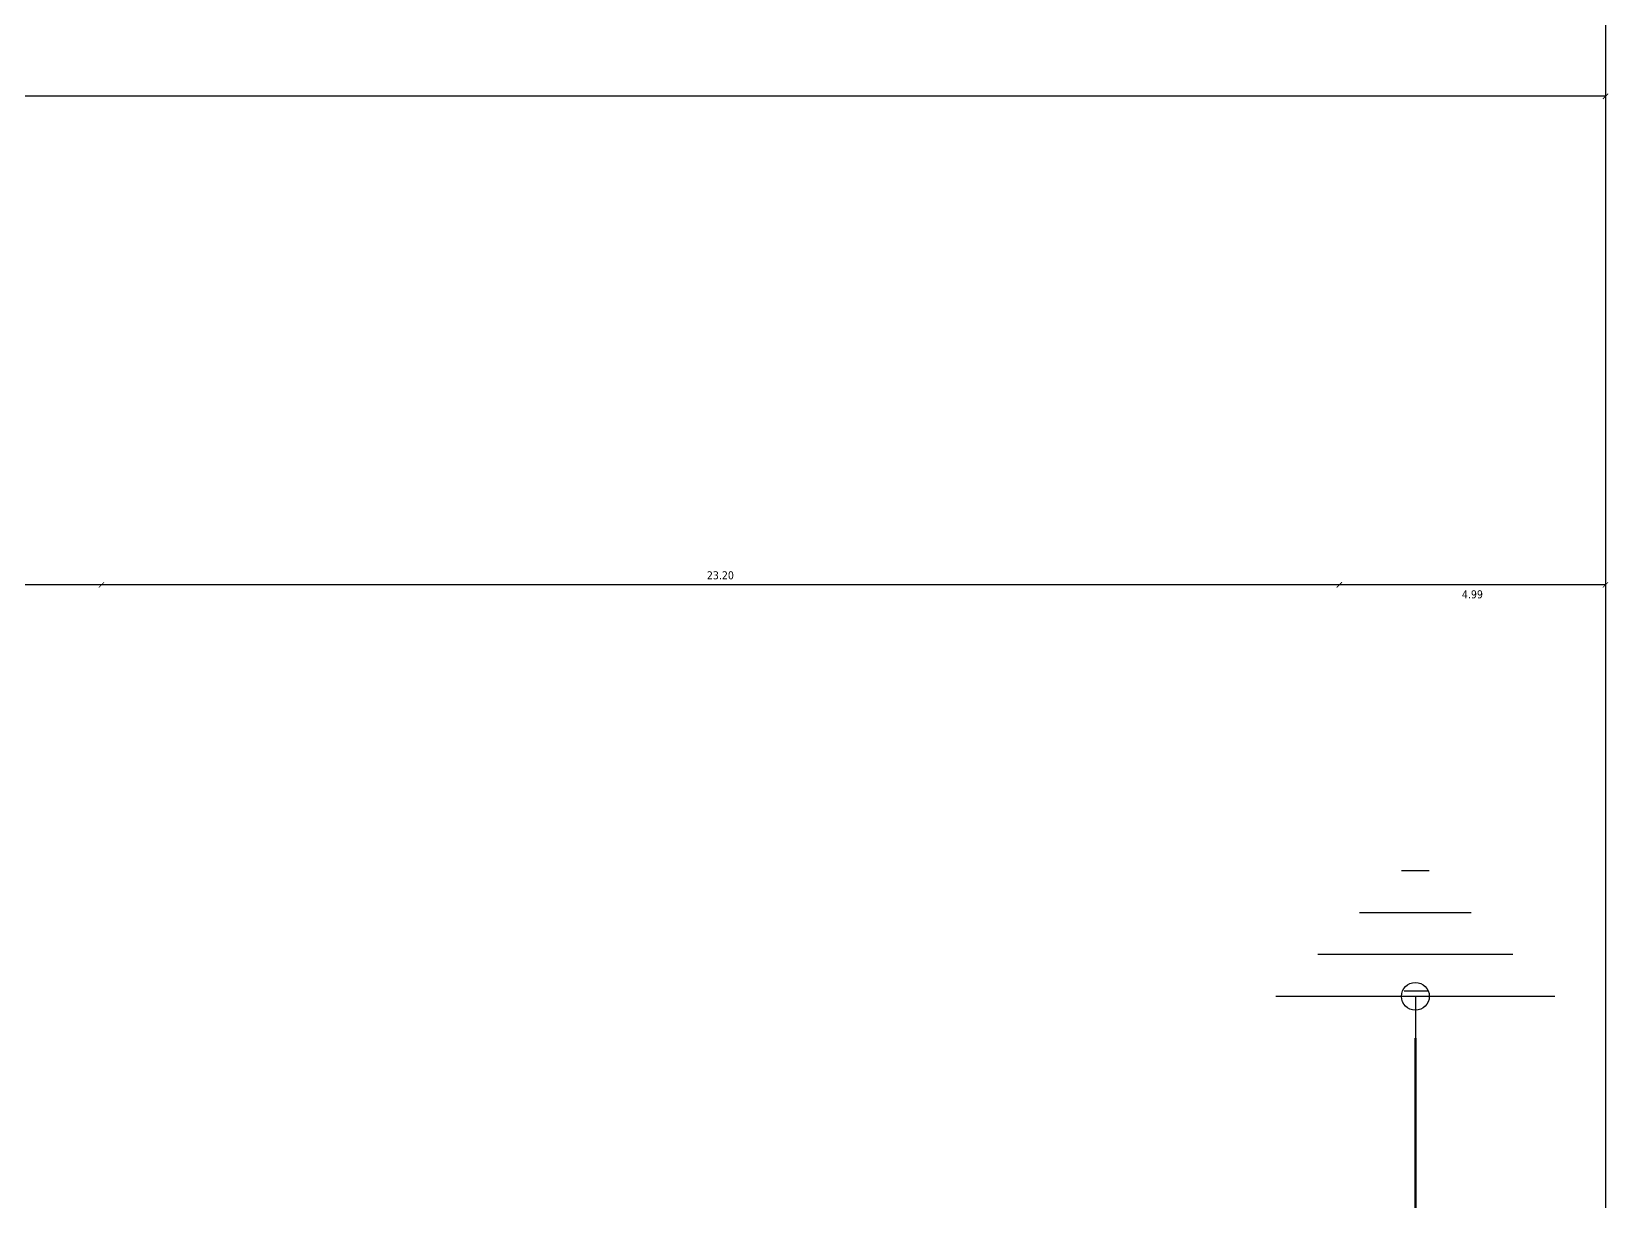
# Model space of a CAD drawing. Header units: millimetres. Extents: x 154 to 5560, y 36 to 724.
# Drawn here: x 2374.13 to 2403.68, y 371.18 to 393.11 of the extents above; entities that cross this region are included whole.
import ezdxf

# ---------------------------------------------------------------- set-up
doc = ezdxf.new("R2010")
doc.units = ezdxf.units.MM
doc.linetypes.add('ACAD_ISO10W100', pattern=[18, 12, -3, 0, -3])
for name, color, linetype in [('MİMARİ PLAN', 8, 'Continuous'), ('SEMBOL LİSTESİ', 7, 'Continuous'), ('topraklama', 104, 'Continuous')]:
    doc.layers.add(name, color=color, linetype=linetype)
doc.styles.add('taho', font='tahoma.ttf')
doc.dimstyles.new('PATO', dxfattribs={"dimtxt": 0.15, "dimasz": 0.1, "dimexe": 0.02, "dimexo": 0, "dimgap": 0.1, "dimtad": 2, "dimzin": 1, "dimdsep": 46, "dimtxsty": 'taho', "dimblk": 'ARCHTICK', "dimcen": 0.1, "dimse1": 1, "dimse2": 1, "dimclrd": 256, "dimclre": 1, "dimclrt": 256, "dimadec": 0, "dimazin": 0, "dimtfac": 1, "dimtix": 1, "dimtmove": 0, "dimatfit": 3, "dimldrblk": 'ARCHTICK', "dimfxl": 1, "dimtolj": 1, "dimtzin": 0, "dimarcsym": 0})

# ---------------------------------------------------------------- blocks, each defined once
blk = doc.blocks.new('_ARCHTICK')
at = {"color": 0, "linetype": 'ByBlock', "const_width": 0.15}
blk.add_lwpolyline([(-0.5, -0.5), (0.5, 0.5)], dxfattribs=at)
blk = doc.blocks.new('*D103')
at = {"layer": 'Defpoints', "color": 0, "transparency": 16777216}
for p in [(2270.692, 391.895), (2270.692, 379.755), (2403.627, 379.755)]:
    blk.add_point(p, dxfattribs=at)
at = {"layer": 'MİMARİ PLAN', "lineweight": -2, "transparency": 16777216}
blk.add_line((2403.627, 391.895), (2270.692, 391.895), dxfattribs=at)
at = {"layer": 'MİMARİ PLAN', "lineweight": -2, "transparency": 16777216, "xscale": 0.1, "yscale": 0.1, "zscale": 0.1, "rotation": 180}
blk.add_blockref('_ARCHTICK', (2270.692, 391.895), dxfattribs=at)
at = {"layer": 'MİMARİ PLAN', "lineweight": -2, "transparency": 16777216, "xscale": 0.1, "yscale": 0.1, "zscale": 0.1}
blk.add_blockref('_ARCHTICK', (2403.627, 391.895), dxfattribs=at)
at = {"layer": 'MİMARİ PLAN', "transparency": 16777216, "insert": (2337.16, 392.073), "char_height": 0.15, "attachment_point": 5, "style": 'taho'}
blk.add_mtext('\\A1;132.94', dxfattribs=at)
blk = doc.blocks.new('*D110')
at = {"layer": 'Defpoints', "color": 0, "transparency": 16777216}
for p in [(2325.561, 382.739), (2325.561, 370.554), (2375.441, 370.554)]:
    blk.add_point(p, dxfattribs=at)
at = {"layer": 'MİMARİ PLAN', "lineweight": -2, "transparency": 16777216}
blk.add_line((2375.441, 382.739), (2325.561, 382.739), dxfattribs=at)
at = {"layer": 'MİMARİ PLAN', "lineweight": -2, "transparency": 16777216, "xscale": 0.1, "yscale": 0.1, "zscale": 0.1, "rotation": 180}
blk.add_blockref('_ARCHTICK', (2325.561, 382.739), dxfattribs=at)
at = {"layer": 'MİMARİ PLAN', "lineweight": -2, "transparency": 16777216, "xscale": 0.1, "yscale": 0.1, "zscale": 0.1}
blk.add_blockref('_ARCHTICK', (2375.441, 382.739), dxfattribs=at)
at = {"layer": 'MİMARİ PLAN', "transparency": 16777216, "insert": (2350.501, 382.917), "char_height": 0.15, "attachment_point": 5, "style": 'taho'}
blk.add_mtext('\\A1;49.88', dxfattribs=at)
blk = doc.blocks.new('*D111')
at = {"layer": 'Defpoints', "color": 0, "transparency": 16777216}
for p in [(2375.441, 382.739), (2375.441, 370.554), (2398.639, 365.566)]:
    blk.add_point(p, dxfattribs=at)
at = {"layer": 'MİMARİ PLAN', "lineweight": -2, "transparency": 16777216}
blk.add_line((2398.639, 382.739), (2375.441, 382.739), dxfattribs=at)
at = {"layer": 'MİMARİ PLAN', "lineweight": -2, "transparency": 16777216, "xscale": 0.1, "yscale": 0.1, "zscale": 0.1, "rotation": 180}
blk.add_blockref('_ARCHTICK', (2375.441, 382.739), dxfattribs=at)
at = {"layer": 'MİMARİ PLAN', "lineweight": -2, "transparency": 16777216, "xscale": 0.1, "yscale": 0.1, "zscale": 0.1}
blk.add_blockref('_ARCHTICK', (2398.639, 382.739), dxfattribs=at)
at = {"layer": 'MİMARİ PLAN', "transparency": 16777216, "insert": (2387.04, 382.917), "char_height": 0.15, "attachment_point": 5, "style": 'taho'}
blk.add_mtext('\\A1;23.20', dxfattribs=at)
blk = doc.blocks.new('*D124')
at = {"layer": 'Defpoints', "color": 0, "transparency": 16777216}
for p in [(2403.627, 383.095), (2398.639, 382.739), (2398.639, 381.234)]:
    blk.add_point(p, dxfattribs=at)
at = {"layer": 'MİMARİ PLAN', "lineweight": -2, "transparency": 16777216}
blk.add_line((2403.627, 382.739), (2398.639, 382.739), dxfattribs=at)
at = {"layer": 'MİMARİ PLAN', "lineweight": -2, "transparency": 16777216, "xscale": 0.1, "yscale": 0.1, "zscale": 0.1, "rotation": 180}
blk.add_blockref('_ARCHTICK', (2398.639, 382.739), dxfattribs=at)
at = {"layer": 'MİMARİ PLAN', "lineweight": -2, "transparency": 16777216, "xscale": 0.1, "yscale": 0.1, "zscale": 0.1}
blk.add_blockref('_ARCHTICK', (2403.627, 382.739), dxfattribs=at)
at = {"layer": 'MİMARİ PLAN', "transparency": 16777216, "insert": (2401.133, 382.561), "char_height": 0.15, "attachment_point": 5, "style": 'taho'}
blk.add_mtext('\\A1;4.99', dxfattribs=at)

msp = doc.modelspace()

# ---------------------------------------------------------------- hatches: boundary and pattern name
at = {"layer": 'SEMBOL LİSTESİ'}
h = msp.add_hatch(dxfattribs=at)
h.set_pattern_fill('ANGLE', color=256, scale=0.261358, angle=180)
h.set_pattern_definition([(180, (2452.295, 462.753), (-7e-16, -1.825586), [1.3277, -0.497887]), (270, (2452.295, 462.753), (1.825586, -8e-16), [1.3277, -0.497887])])
h.paths.add_polyline_path([(2400.325, 375.028, 1), (2399.802, 375.028, 1)])

# ---------------------------------------------------------------- linework, layer by layer
at = {"layer": 'MİMARİ PLAN'}
msp.add_line((2403.627, 423), (2403.627, 370.554), dxfattribs=at)
at = {"layer": 'SEMBOL LİSTESİ'}
for p, q in [((2400.325, 377.38), (2399.802, 377.38)), ((2401.109, 376.596), (2399.018, 376.596)), ((2401.893, 375.812), (2398.234, 375.812)), ((2402.677, 375.028), (2397.45, 375.028)), ((2400.064, 375.028), (2400.064, 374.244))]:
    msp.add_line(p, q, dxfattribs=at)
msp.add_circle((2400.064, 375.028), 0.261, dxfattribs=at)
at = {"layer": 'topraklama', "linetype": 'ACAD_ISO10W100', "lineweight": 60}
msp.add_line((2400.064, 374.244), (2400.064, 368.194), dxfattribs=at)

# ---------------------------------------------------------------- dimensions: what is measured, and where the dimension line sits
at = {"layer": 'MİMARİ PLAN'}
for base, p1, p2, picture, middle in [((2270.692, 391.8953), (2403.6272, 379.7551), (2270.692, 379.7551), '*D103', (2337.1596, 392.0734)), ((2325.561, 382.739), (2375.441, 370.554), (2325.561, 370.554), '*D110', (2350.501, 382.917)), ((2375.441, 382.739), (2398.639, 365.566), (2375.441, 370.554), '*D111', (2387.04, 382.917))]:
    dim = msp.add_linear_dim(base=base, p1=p1, p2=p2, dimstyle='PATO', dxfattribs=at)
    dim.commit()
    dim.dimension.update_dxf_attribs({"geometry": picture, "text_midpoint": middle})
dim = msp.add_linear_dim(base=(2398.639, 382.739), p1=(2403.627, 383.095), p2=(2398.639, 381.234), dimstyle='PATO', dxfattribs=at)
dim.commit()
dim.dimension.update_dxf_attribs({"geometry": '*D124', "text_midpoint": (2401.133, 382.739), "dimtype": 160})

doc.saveas('drawing.dxf')
